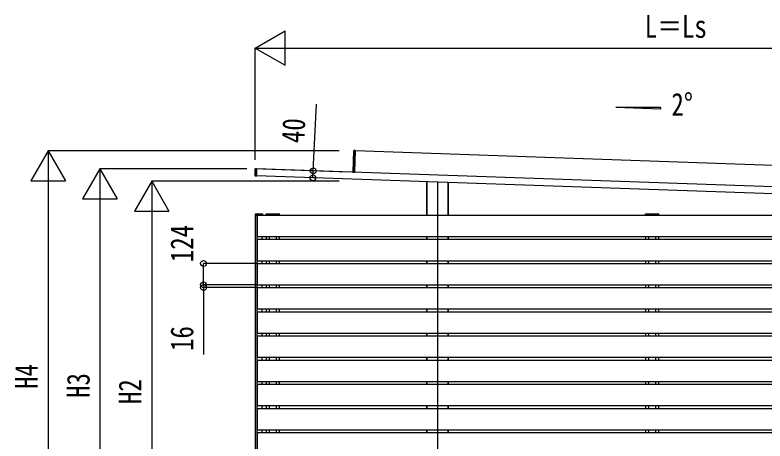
# Model space of a CAD drawing. Units: millimetres, scale not verified. Extents: x -16820 to 16820, y -11880 to 11880.
# Drawn here: x -4120 to 223, y -4094 to -1625 of the extents above; entities that cross this region are included whole.
import ezdxf
from ezdxf.enums import TextEntityAlignment as Align

# ---------------------------------------------------------------- set-up
doc = ezdxf.new("R2010")
doc.units = ezdxf.units.MM
doc.header["$LTSCALE"] = 60
for name, color, linetype in [('0-3_YKK_12', 2, 'Continuous'), ('0-4_YKK_A1', 4, 'Continuous'), ('0-5_YKK_D', 6, 'Continuous')]:
    doc.layers.add(name, color=color, linetype=linetype)
doc.styles.add('ＭＳ ゴシック', font='')
doc.styles.get('ＭＳ ゴシック').set_extended_font_data('MS Gothic')

msp = doc.modelspace()

# ---------------------------------------------------------------- linework, layer by layer
at = {"layer": '0-3_YKK_12'}
msp.add_line((-1674.28, -2591.18), (-1674.28, -5512.49), dxfattribs=at)
at = {"layer": '0-4_YKK_A1'}
for p, q in [((-382.29, -2160.87), (-640.3, -2160.87)), ((-382.29, -2169.88), (-640.3, -2160.87)), ((-382.29, -2160.87), (-382.29, -2169.88)), ((-2161.66, -2536.75), (-2157.26, -2410.66)), ((-2156.79, -2410.68), (-2161.2, -2536.76)), ((-2161.16, -2536.76), (-2156.76, -2410.68)), ((-2156.79, -2410.68), (-2157.26, -2410.66)), ((-2156.76, -2410.68), (-2156.79, -2410.68)), ((-2156.29, -2410.69), (-2156.76, -2410.68)), ((-2150.75, -2410.55), (-2156.29, -2410.69)), ((-2150.75, -2410.55), (-2155.13, -2535.97)), ((2163.73, -2563.72), (-2150.84, -2413.05)), ((-2730.27, -2557.76), (-2728.84, -2516.7)), ((-2728.37, -2516.72), (-2729.8, -2557.77)), ((-2728.37, -2516.72), (-2728.84, -2516.7)), ((-2720.83, -2516.52), (-2728.37, -2516.72)), ((-2720.83, -2516.52), (-2722.29, -2558.49)), ((2273.79, -2691.94), (-2720.86, -2517.52)), ((-2685.08, -2518.77), (-2685.07, -2518.47)), ((-2685.07, -2518.47), (-2685.05, -2517.87)), ((-2729.8, -2557.77), (-2730.27, -2557.76)), ((-2722.31, -2558.99), (-2729.82, -2558.27)), ((-2729.8, -2557.77), (-2722.29, -2558.49)), ((-2722.29, -2558.49), (-2722.31, -2558.99)), ((2272.4, -2731.91), (-2722.26, -2557.49)), ((-2190.19, -2536.05), (-2190.18, -2535.75)), ((-2190.18, -2535.75), (-2190.15, -2535.15)), ((-2190.15, -2535.15), (-2190.14, -2534.85)), ((-2161.2, -2536.76), (-2161.66, -2536.75)), ((-2160.72, -2536.98), (-2159.17, -2537.03)), ((-2159.17, -2537.03), (-2159.18, -2537.19)), ((-2159.17, -2536.83), (-2159.17, -2537.03)), ((-2158.65, -2536.35), (-2155.65, -2536.46)), ((-2158.18, -2537.23), (-2158.15, -2536.37)), ((-1736.78, -2591.91), (-1736.78, -2784.99)), ((-1735.58, -2591.95), (-1735.58, -2784.99)), ((-1735.18, -2591.96), (-1735.18, -2784.99)), ((-1613.38, -2596.22), (-1613.38, -2784.99)), ((-1612.98, -2596.23), (-1612.98, -2784.99)), ((-1611.78, -2596.27), (-1611.78, -2784.99)), ((-2728.47, -2784.99), (-2728.47, -2778.49)), ((-2727.47, -2777.49), (-2717.57, -2777.49)), ((-2715.57, -2777.49), (-2717.57, -2777.49)), ((-2715.57, -2777.49), (-2687.57, -2777.49)), ((-2686.57, -2778.42), (-2686.17, -2784.99)), ((-2666.47, -2779.99), (-2666.39, -2778.44)), ((-2665.39, -2777.49), (-2591.55, -2777.49)), ((-2590.55, -2778.44), (-2590.47, -2779.99)), ((-470.28, -2779.99), (-470.2, -2778.44)), ((-469.2, -2777.49), (-395.36, -2777.49)), ((-394.36, -2778.44), (-394.28, -2779.99)), ((-2728.47, -4868.99), (-2728.47, -2784.99)), ((-2728.47, -2784.99), (-2688.47, -2784.99)), ((-2727.47, -2784.99), (-2728.47, -2784.99)), ((-2718.47, -4868.99), (-2718.47, -2784.99)), ((-2717.97, -2784.99), (-2717.97, -2908.99)), ((-2715.17, -2784.99), (-2716.17, -2784.99)), ((-2687.16, -2784.99), (-2715.17, -2784.99)), ((-2666.47, -2779.99), (-2590.47, -2779.99)), ((-2665.97, -2779.99), (-2665.97, -2784.99)), ((-2665.97, -2779.99), (-2590.97, -2779.99)), ((-2590.97, -2779.99), (-2590.97, -2784.99)), ((-470.28, -2779.99), (-394.28, -2779.99)), ((-469.78, -2779.99), (-469.78, -2784.99)), ((-469.78, -2779.99), (-394.78, -2779.99)), ((-394.78, -2779.99), (-394.78, -2784.99)), ((-2717.97, -2908.99), (-1736.78, -2908.99)), ((-2688.47, -2924.99), (-2688.47, -2908.99)), ((-2665.97, -2908.99), (-2665.97, -2924.99)), ((-2648.47, -2908.99), (-2648.47, -2924.99)), ((-2608.47, -2908.99), (-2608.47, -2924.99)), ((-2590.97, -2908.99), (-2590.97, -2924.99)), ((-1736.78, -2908.99), (-1736.78, -2924.99)), ((-1735.58, -2908.99), (-1735.58, -2924.99)), ((-1735.18, -2908.99), (-1735.18, -2924.99)), ((-1613.38, -2908.99), (-1613.38, -2924.99)), ((-1612.98, -2908.99), (-1612.98, -2924.99)), ((-1611.78, -2908.99), (-1611.78, -2924.99)), ((-469.78, -2908.99), (-469.78, -2924.99)), ((-452.28, -2908.99), (-452.28, -2924.99)), ((-412.28, -2908.99), (-412.28, -2924.99)), ((-394.78, -2908.99), (-394.78, -2924.99)), ((-2717.97, -2924.99), (-2717.97, -3048.99)), ((-2717.97, -3048.99), (-1736.78, -3048.99)), ((-2717.97, -3064.99), (-2717.97, -3188.99)), ((-2688.47, -3064.99), (-2688.47, -3048.99)), ((-2665.97, -3048.99), (-2665.97, -3064.99)), ((-2648.47, -3048.99), (-2648.47, -3064.99)), ((-2608.47, -3048.99), (-2608.47, -3064.99)), ((-2590.97, -3048.99), (-2590.97, -3064.99)), ((-1736.78, -3048.99), (-1736.78, -3064.99)), ((-1735.58, -3048.99), (-1735.58, -3064.99)), ((-1735.18, -3048.99), (-1735.18, -3064.99)), ((-1613.38, -3048.99), (-1613.38, -3064.99)), ((-1612.98, -3048.99), (-1612.98, -3064.99)), ((-1611.78, -3048.99), (-1611.78, -3064.99)), ((-469.78, -3048.99), (-469.78, -3064.99)), ((-452.28, -3048.99), (-452.28, -3064.99)), ((-412.28, -3048.99), (-412.28, -3064.99)), ((-394.78, -3048.99), (-394.78, -3064.99)), ((-2717.97, -3188.99), (-1736.78, -3188.99)), ((-2717.97, -3204.99), (-2717.97, -3328.99)), ((-2688.47, -3204.99), (-2688.47, -3188.99)), ((-2665.97, -3188.99), (-2665.97, -3204.99)), ((-2648.47, -3188.99), (-2648.47, -3204.99)), ((-2608.47, -3188.99), (-2608.47, -3204.99)), ((-2590.97, -3188.99), (-2590.97, -3204.99)), ((-1736.78, -3188.99), (-1736.78, -3204.99)), ((-1735.58, -3188.99), (-1735.58, -3204.99)), ((-1735.18, -3188.99), (-1735.18, -3204.99)), ((-1613.38, -3188.99), (-1613.38, -3204.99)), ((-1612.98, -3188.99), (-1612.98, -3204.99)), ((-1611.78, -3188.99), (-1611.78, -3204.99)), ((-469.78, -3188.99), (-469.78, -3204.99)), ((-452.28, -3188.99), (-452.28, -3204.99)), ((-412.28, -3188.99), (-412.28, -3204.99)), ((-394.78, -3188.99), (-394.78, -3204.99)), ((-2717.97, -3328.99), (-1736.78, -3328.99)), ((-2688.47, -3344.99), (-2688.47, -3328.99)), ((-2665.97, -3328.99), (-2665.97, -3344.99)), ((-2648.47, -3328.99), (-2648.47, -3344.99)), ((-2608.47, -3328.99), (-2608.47, -3344.99)), ((-2590.97, -3328.99), (-2590.97, -3344.99)), ((-1736.78, -3328.99), (-1736.78, -3344.99)), ((-1735.58, -3328.99), (-1735.58, -3344.99)), ((-1735.18, -3328.99), (-1735.18, -3344.99)), ((-1613.38, -3328.99), (-1613.38, -3344.99)), ((-1612.98, -3328.99), (-1612.98, -3344.99)), ((-1611.78, -3328.99), (-1611.78, -3344.99)), ((-469.78, -3328.99), (-469.78, -3344.99)), ((-452.28, -3328.99), (-452.28, -3344.99)), ((-412.28, -3328.99), (-412.28, -3344.99)), ((-394.78, -3328.99), (-394.78, -3344.99)), ((-2717.97, -3344.99), (-2717.97, -3468.99)), ((-2717.97, -3468.99), (-1736.78, -3468.99)), ((-2688.47, -3484.99), (-2688.47, -3468.99)), ((-2665.97, -3468.99), (-2665.97, -3484.99)), ((-2648.47, -3468.99), (-2648.47, -3484.99)), ((-2608.47, -3468.99), (-2608.47, -3484.99)), ((-2590.97, -3468.99), (-2590.97, -3484.99)), ((-1736.78, -3468.99), (-1736.78, -3484.99)), ((-1735.58, -3468.99), (-1735.58, -3484.99)), ((-1735.18, -3468.99), (-1735.18, -3484.99)), ((-1613.38, -3468.99), (-1613.38, -3484.99)), ((-1612.98, -3468.99), (-1612.98, -3484.99)), ((-1611.78, -3468.99), (-1611.78, -3484.99)), ((-469.78, -3468.99), (-469.78, -3484.99)), ((-452.28, -3468.99), (-452.28, -3484.99)), ((-412.28, -3468.99), (-412.28, -3484.99)), ((-394.78, -3468.99), (-394.78, -3484.99)), ((-2717.97, -3484.99), (-2717.97, -3608.99)), ((-2717.97, -3608.99), (-1736.78, -3608.99)), ((-2717.97, -3624.99), (-2717.97, -3748.99)), ((-2688.47, -3624.99), (-2688.47, -3608.99)), ((-2665.97, -3608.99), (-2665.97, -3624.99)), ((-2648.47, -3608.99), (-2648.47, -3624.99)), ((-2608.47, -3608.99), (-2608.47, -3624.99)), ((-2590.97, -3608.99), (-2590.97, -3624.99)), ((-1736.78, -3608.99), (-1736.78, -3624.99)), ((-1735.58, -3608.99), (-1735.58, -3624.99)), ((-1735.18, -3608.99), (-1735.18, -3624.99)), ((-1613.38, -3608.99), (-1613.38, -3624.99)), ((-1612.98, -3608.99), (-1612.98, -3624.99)), ((-1611.78, -3608.99), (-1611.78, -3624.99)), ((-469.78, -3608.99), (-469.78, -3624.99)), ((-452.28, -3608.99), (-452.28, -3624.99)), ((-412.28, -3608.99), (-412.28, -3624.99)), ((-394.78, -3608.99), (-394.78, -3624.99)), ((-2717.97, -3748.99), (-1736.78, -3748.99)), ((-2717.97, -3764.99), (-2717.97, -3888.99)), ((-2688.47, -3764.99), (-2688.47, -3748.99)), ((-2665.97, -3748.99), (-2665.97, -3764.99)), ((-2648.47, -3748.99), (-2648.47, -3764.99)), ((-2608.47, -3748.99), (-2608.47, -3764.99)), ((-2590.97, -3748.99), (-2590.97, -3764.99)), ((-1736.78, -3748.99), (-1736.78, -3764.99)), ((-1735.58, -3748.99), (-1735.58, -3764.99)), ((-1735.18, -3748.99), (-1735.18, -3764.99)), ((-1613.38, -3748.99), (-1613.38, -3764.99)), ((-1612.98, -3748.99), (-1612.98, -3764.99)), ((-1611.78, -3748.99), (-1611.78, -3764.99)), ((-469.78, -3748.99), (-469.78, -3764.99)), ((-452.28, -3748.99), (-452.28, -3764.99)), ((-412.28, -3748.99), (-412.28, -3764.99)), ((-394.78, -3748.99), (-394.78, -3764.99)), ((-2717.97, -3888.99), (-1736.78, -3888.99)), ((-2717.97, -3904.99), (-2717.97, -4028.99)), ((-2688.47, -3904.99), (-2688.47, -3888.99)), ((-2665.97, -3888.99), (-2665.97, -3904.99)), ((-2648.47, -3888.99), (-2648.47, -3904.99)), ((-2608.47, -3888.99), (-2608.47, -3904.99)), ((-2590.97, -3888.99), (-2590.97, -3904.99)), ((-1736.78, -3888.99), (-1736.78, -3904.99)), ((-1735.58, -3888.99), (-1735.58, -3904.99)), ((-1735.18, -3888.99), (-1735.18, -3904.99)), ((-1613.38, -3888.99), (-1613.38, -3904.99)), ((-1612.98, -3888.99), (-1612.98, -3904.99)), ((-1611.78, -3888.99), (-1611.78, -3904.99)), ((-469.78, -3888.99), (-469.78, -3904.99)), ((-452.28, -3888.99), (-452.28, -3904.99)), ((-412.28, -3888.99), (-412.28, -3904.99)), ((-394.78, -3888.99), (-394.78, -3904.99)), ((-2717.97, -4028.99), (-1736.78, -4028.99)), ((-2688.47, -4044.99), (-2688.47, -4028.99)), ((-2665.97, -4028.99), (-2665.97, -4044.99)), ((-2648.47, -4028.99), (-2648.47, -4044.99)), ((-2608.47, -4028.99), (-2608.47, -4044.99)), ((-2590.97, -4028.99), (-2590.97, -4044.99)), ((-1736.78, -4028.99), (-1736.78, -4044.99)), ((-1735.58, -4028.99), (-1735.58, -4044.99)), ((-1735.18, -4028.99), (-1735.18, -4044.99)), ((-1613.38, -4028.99), (-1613.38, -4044.99)), ((-1612.98, -4028.99), (-1612.98, -4044.99)), ((-1611.78, -4028.99), (-1611.78, -4044.99)), ((-469.78, -4028.99), (-469.78, -4044.99)), ((-452.28, -4028.99), (-452.28, -4044.99)), ((-412.28, -4028.99), (-412.28, -4044.99)), ((-394.78, -4028.99), (-394.78, -4044.99)), ((-2717.97, -4044.99), (-2717.97, -4168.99))]:
    msp.add_line(p, q, dxfattribs=at)
for points in [[(-2156.29, -2410.69), (-2160.7, -2536.78), (-2161.16, -2536.76)], [(-2156.77, -2410.18), (-2151.24, -2410.03), (-2151.24, -2410.06)], [(-2156.28, -2410.2), (-2150.74, -2410.05), (-2150.75, -2410.55)], [(-2728.35, -2516.22), (-2720.81, -2516.02), (-2720.83, -2516.52)], [(-2685.05, -2517.87), (-2685.04, -2517.57), (-2190.14, -2534.85)], [(-2716.57, -2778.42), (-2716.17, -2784.99), (-2717.16, -2784.99), (-2727.47, -2784.99)], [(-2717.97, -2784.99), (-1736.78, -2784.99), (2149.02, -2784.99)], [(-1736.78, -2908.99), (2149.02, -2908.99), (2271.03, -2908.99)], [(-2717.97, -2924.99), (-1736.78, -2924.99), (2149.02, -2924.99)], [(-2717.97, -3064.99), (-1736.78, -3064.99), (2149.02, -3064.99)], [(-1736.78, -3048.99), (2149.02, -3048.99), (2271.03, -3048.99)], [(-2717.97, -3204.99), (-1736.78, -3204.99), (2149.02, -3204.99)], [(-1736.78, -3188.99), (2149.02, -3188.99), (2271.03, -3188.99)], [(-1736.78, -3328.99), (2149.02, -3328.99), (2271.03, -3328.99)], [(-2717.97, -3344.99), (-1736.78, -3344.99), (2149.02, -3344.99)], [(-1736.78, -3468.99), (2149.02, -3468.99), (2271.03, -3468.99)], [(-2717.97, -3484.99), (-1736.78, -3484.99), (2149.02, -3484.99)], [(-2717.97, -3624.99), (-1736.78, -3624.99), (2149.02, -3624.99)], [(-1736.78, -3608.99), (2149.02, -3608.99), (2271.03, -3608.99)], [(-2717.97, -3764.99), (-1736.78, -3764.99), (2149.02, -3764.99)], [(-1736.78, -3748.99), (2149.02, -3748.99), (2271.03, -3748.99)], [(-2717.97, -3904.99), (-1736.78, -3904.99), (2149.02, -3904.99)], [(-1736.78, -3888.99), (2149.02, -3888.99), (2271.03, -3888.99)], [(-1736.78, -4028.99), (2149.02, -4028.99), (2271.03, -4028.99)], [(-2717.97, -4044.99), (-1736.78, -4044.99), (2149.02, -4044.99)]]:
    msp.add_lwpolyline(points, dxfattribs=at)
for centre, radius, start, end in [((-2156.76, -2410.68), 0.5, 91.5, 178), ((-2154.73, -2410.5), 2.07, 171.06854, 184.93146), ((-2156.26, -2410.7), 0.5, 91.5, 178), ((-2154.23, -2410.52), 2.07, 171.06854, 184.93146), ((-2728.34, -2516.72), 0.5, 91.5, 178), ((-2726.31, -2516.54), 2.07, 171.06854, 184.93146), ((-2729.77, -2557.77), 0.5, 178, 264.5), ((-2727.76, -2558.09), 2.07, 171.06854, 184.93146), ((-2162.16, -2536.73), 0.5, 312.39429, 358), ((-2161.19, -2538.1), 1.14, 91.7804, 118.73315), ((-2161.66, -2536.75), 0.5, 312.39429, 358), ((-2160.69, -2538.12), 1.14, 91.7804, 118.73315), ((-2162.19, -2536.73), 1, 346.46304, 358), ((-2164.98, -2536.84), 4.26, 355.95127, 358.06825), ((-2161.69, -2536.74), 1, 346.46304, 358), ((-2158.67, -2536.85), 0.5, 88, 178), ((-2155.63, -2535.96), 0.5, 268, 358), ((-2727.47, -2778.49), 1, 90, 180), ((-2717.57, -2778.49), 1, 3.5, 90), ((-2687.57, -2778.49), 1, 3.5, 90), ((-2665.39, -2778.49), 1, 90, 177), ((-2591.55, -2778.49), 1, 3, 90), ((-469.2, -2778.49), 1, 90, 177), ((-395.36, -2778.49), 1, 3, 90)]:
    msp.add_arc(centre, radius, start, end, dxfattribs=at)
at = {"layer": '0-5_YKK_D'}
for p, q in [((-2729.24, -1816.49), (-2556.03, -1716.49)), ((-2556.03, -1916.49), (-2556.03, -1716.49)), ((-2729.24, -2464.93), (-2729.24, -1815.49)), ((-2729.24, -1816.49), (-2556.03, -1916.49)), ((-2729.24, -1816.49), (-2382.83, -1816.49)), ((-2529.24, -1816.49), (2080.77, -1816.49)), ((-3928.47, -2413.05), (-4028.47, -2586.25)), ((-2243.71, -2413.05), (-3929.47, -2413.05)), ((-3928.47, -2413.05), (-3828.47, -2586.25)), ((-3928.47, -2413.05), (-3928.47, -2759.46)), ((-3628.47, -2517.29), (-3728.47, -2690.5)), ((-2777.37, -2517.29), (-3629.47, -2517.29)), ((-3628.47, -2517.29), (-3528.47, -2690.5)), ((-3628.47, -2517.29), (-3628.47, -2863.7)), ((-2374.21, -2529.61), (-2394.45, -2528.64)), ((-4028.47, -2586.25), (-3828.47, -2586.25)), ((-3328.47, -2588.96), (-3428.47, -2762.16)), ((-2243.71, -2588.96), (-3329.47, -2588.96)), ((-3328.47, -2588.96), (-3228.47, -2762.16)), ((-3328.47, -2588.96), (-3328.47, -2935.37)), ((-2376.12, -2569.57), (-2396.36, -2568.6)), ((-3928.47, -2613.05), (-3928.47, -4759.99)), ((-3728.47, -2690.5), (-3528.47, -2690.5)), ((-3628.47, -2717.29), (-3628.47, -4759.99)), ((-3428.47, -2762.16), (-3228.47, -2762.16)), ((-3328.47, -2788.96), (-3328.47, -4759.99)), ((-2718.97, -3064.99), (-3029.47, -3064.99)), ((-3028.47, -3188.99), (-3028.47, -3064.99)), ((-3028.47, -3188.99), (-3028.47, -3120.99)), ((-2718.97, -3188.99), (-3029.47, -3188.99)), ((-2718.97, -3188.99), (-3029.47, -3188.99)), ((-2718.97, -3204.99), (-3029.47, -3204.99)), ((-3028.47, -3188.99), (-3028.47, -3204.99)), ((-3028.47, -3204.99), (-3028.47, -3592.19))]:
    msp.add_line(p, q, dxfattribs=at)
msp.add_lwpolyline([(-2395.36, -2568.65), (-2393.45, -2528.69), (-2374.96, -2141.93)], dxfattribs=at)
for centre in [(-2393.45, -2528.69), (-2395.36, -2568.65), (-3028.47, -3064.99), (-3028.47, -3188.99), (-3028.47, -3188.99), (-3028.47, -3204.99)]:
    msp.add_circle(centre, 17, dxfattribs=at)

# ---------------------------------------------------------------- texts
at = {"layer": '0-4_YKK_A1', "style": 'ＭＳ ゴシック', "width": 0.8}
msp.add_text('2°', height=132, dxfattribs=at).set_placement((-319.25, -2248.21), align=Align.BOTTOM_LEFT)
at = {"layer": '0-5_YKK_D', "style": 'ＭＳ ゴシック', "width": 0.8}
msp.add_text('L＝Ls', height=132, dxfattribs=at).set_placement((-473.83, -1796.49), align=Align.BOTTOM_LEFT)
for s, rotation, p in [('40', 87.262, (-2405.98, -2371.91)), ('124', 90, (-3048.47, -3057.48)), ('16', 90, (-3048.47, -3572.19)), ('H4', 90, (-3948.47, -3792.12)), ('H3', 90, (-3648.47, -3844.24)), ('H2', 90, (-3348.47, -3880.07))]:
    msp.add_text(s, height=132, rotation=rotation, dxfattribs=at).set_placement(p, align=Align.BOTTOM_LEFT)

doc.saveas('drawing.dxf')
